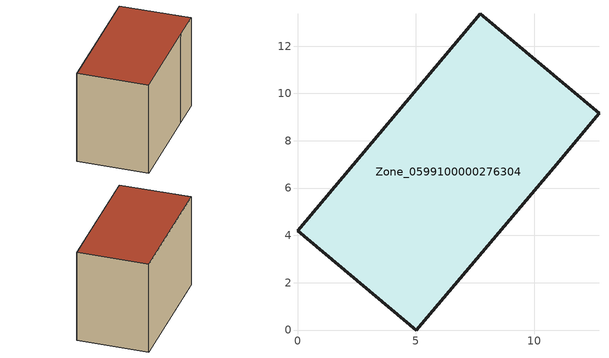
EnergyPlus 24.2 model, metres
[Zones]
Zone_0599100000276304
 floor ground (C_G): 7.73,13.36 12.74,9.17 10.84,6.87 5.02,0 0,4.2 z0
 wall outside (C_F): 5.02,0 10.84,6.87 12.74,9.17 7.73,13.36 0,4.2 5.02,0 z0:8.9
 roof outside (C_R): 12.74,9.17 7.73,13.36 0,4.2 5.02,0 10.84,6.87 z8.9
[BUILDING]
Pand.0599100000276304: North Axis=0; Terrain=City; Loads Convergence Tolerance Value=0.04; Temperature Convergence Tolerance Value=0.4; Solar Distribution=FullExterior; Maximum Number of Warmup Days=25; Minimum Number of Warmup Days=1
[Site:Location]
Rotterdam.The.Hague.AP_ZH_NLD Design_Conditions: Latitude=51.96; Longitude=4.45; Time Zone=1; Elevation=-4.5
[SITE:GROUNDTEMPERATURE:BUILDINGSURFACE]
18, 18, 18, 18, 18, 18, 18, 18, 18, 18, 18, 18
[MATERIAL] Thermal Absorptance=0.9; Solar Absorptance=0.7; Visible Absorptance=0.7
Name | Roughness | Thickness | Conductivity | Density | Specific Heat
G.TI.1946-1964 | MediumSmooth | 0.15 | 1 | 540 | 1210
F.TI.1946-1964 | Rough | 0.3 | 0.857143 | 1920 | 840
R.TI.1946-1964 | MediumRough | 0.2 | 0.277778 | 1500 | 1000
[CONSTRUCTION]
C_G: G.TI.1946-1964
C_F: F.TI.1946-1964
C_R: R.TI.1946-1964
[ZONE]
Zone_0599100000276304: Type=1; Multiplier=1; Ceiling Height=Autocalculate; Volume=Autocalculate; Floor Area=autocalculate; Part of Total Floor Area=Yes
[ZONEINFILTRATION:DESIGNFLOWRATE]
Infil_Zone_0599100000276304: Zone or ZoneList or Space or SpaceList=Zone_0599100000276304; Schedule=AlwaysOn; Design Flow Rate Calculation Method=Flow/Area; Flow Rate per Floor Area=0.003; Constant Term Coefficient=1; Temperature Term Coefficient=0; Velocity Term Coefficient=0; Velocity Squared Term Coefficient=0
[HVACTEMPLATE:ZONE:IDEALLOADSAIRSYSTEM]
Zone_0599100000276304: Maximum Heating Supply Air Temperature=50; Minimum Cooling Supply Air Temperature=13; Maximum Heating Supply Air Humidity Ratio=0.0156; Minimum Cooling Supply Air Humidity Ratio=0.0077; Heating Limit=NoLimit; Cooling Limit=NoLimit; Dehumidification Control Type=ConstantSensibleHeatRatio; Cooling Sensible Heat Ratio=0.7; Dehumidification Setpoint=60; Humidification Control Type=None; Humidification Setpoint=30; Outdoor Air Method=None; Outdoor Air Flow Rate per Person=0.00944; Outdoor Air Flow Rate per Zone Floor Area=0; Outdoor Air Flow Rate per Zone=0; Demand Controlled Ventilation Type=None; Outdoor Air Economizer Type=NoEconomizer; Heat Recovery Type=None; Sensible Heat Recovery Effectiveness=0.7; Latent Heat Recovery Effectiveness=0.65
[ZONECONTROL:THERMOSTAT]
ThermostatControl_Zone_0599100000276304: Zone or ZoneList=Zone_0599100000276304; Control Type Schedule=DualSetpointControlType; Control 1=Thermostat_Zone_0599100000276304; Temperature Difference Between Cutout And Setpoint=0
[THERMOSTATSETPOINT:DUALSETPOINT]
Thermostat_Zone_0599100000276304: Heating Setpoint Temperature Schedule=HeatingSetpoint_Zone_0599100000276304; Cooling Setpoint Temperature Schedule=CoolingSetpoint_Zone_0599100000276304
[SCHEDULE:COMPACT]
HeatingSetpoint_Zone_0599100000276304: Through: 12/31, For: AllDays, Until: 24:00, 21
CoolingSetpoint_Zone_0599100000276304: Through: 12/31, For: AllDays, Until: 24:00, 24
DualSetpointControlType: Through: 12/31, For: AllDays, Until: 24:00, 4
AlwaysOn: Through: 12/31, For: AllDays, Until: 24:00, 1
